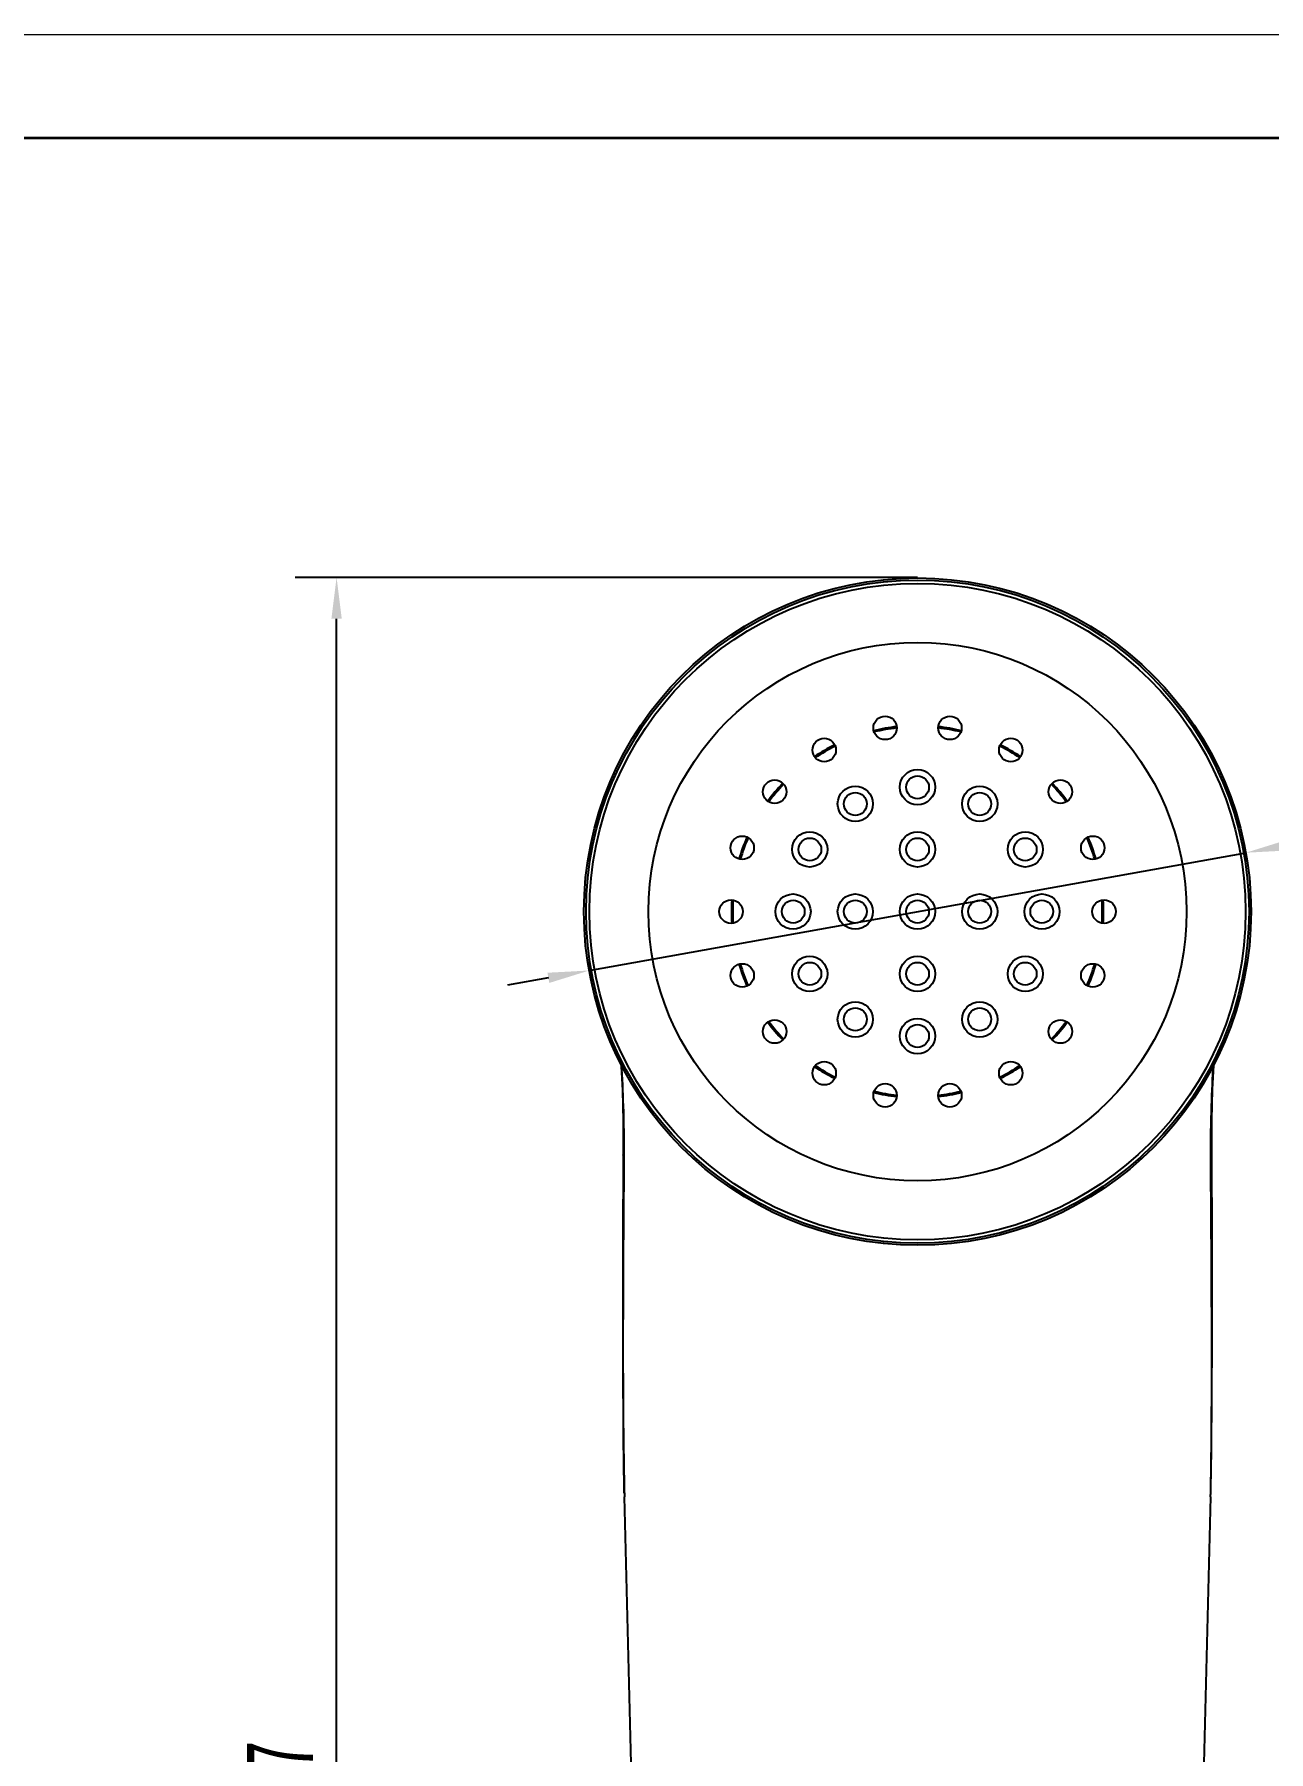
# Model space of a CAD drawing. Extents: x -7342 to 109, y -2713 to 214.
# Drawn here: x -5531.1 to -5471.6, y -2401.6 to -2318.7 of the extents above; entities that cross this region are included whole.
import ezdxf

# ---------------------------------------------------------------- set-up
doc = ezdxf.new("R2010")
doc.units = 0
doc.header["$LTSCALE"] = 7
doc.layers.get('0').update_dxf_attribs({"color": 2, "linetype": 'CONTINUOUS'})
doc.layers.get('Defpoints').update_dxf_attribs({"linetype": 'CONTINUOUS'})
doc.layers.add('\\M+5B3DF\\M+5B4E7\\M+5CFDF\\M+5B2E3', color=3, linetype='CONTINUOUS', lineweight=18)
doc.layers.add('EB0', color=7, linetype='CONTINUOUS', lineweight=35)
doc.styles.add('\\M+5B1EA\\M+5D7BC', font='', dxfattribs={"width": 0.667})
doc.styles.get('\\M+5B1EA\\M+5D7BC').set_extended_font_data('宋体')
doc.dimstyles.new('\\M+5B1EA\\M+5D7BC', dxfattribs={"dimtxt": 3.277832, "dimasz": 2, "dimexe": 2, "dimexo": 0, "dimgap": 1.110315, "dimtad": 1, "dimdsep": 46, "dimtxsty": '\\M+5B1EA\\M+5D7BC', "dimblk": '_CAXARROW', "dimcen": 0, "dimdle": 6, "dimaunit": 1, "dimazin": 2, "dimtfac": 0.707107, "dimtdec": 3, "dimtmove": 0, "dimatfit": 3, "dimfxl": 0, "dimfrac": 2, "dimtolj": 1, "dimarcsym": 0})

# ---------------------------------------------------------------- blocks, each defined once
blk = doc.blocks.new('_CAXARROW')
blk.add_hatch(color=0).paths.add_polyline_path([(0, 0), (-1, 0.125), (-1, -0.125)], flags=0)
blk = doc.blocks.new('*D34')
at = {"layer": '\\M+5B3DF\\M+5B4E7\\M+5CFDF\\M+5B2E3', "color": 0, "linetype": 'Continuous', "lineweight": -2}
for p, q in [((-5488.508, -2344.923), (-5518.547, -2344.923)), ((-5516.547, -2462.623), (-5516.547, -2346.923)), ((-5488.508, -2464.623), (-5518.547, -2464.623))]:
    blk.add_line(p, q, dxfattribs=at)
at = {"layer": 'Defpoints', "color": 0}
for p in [(-5516.547, -2344.923), (-5488.508, -2344.923), (-5488.508, -2464.623)]:
    blk.add_point(p, dxfattribs=at)
at = {"layer": '\\M+5B3DF\\M+5B4E7\\M+5CFDF\\M+5B2E3', "color": 0, "lineweight": -2, "xscale": 2, "yscale": 2, "zscale": 2}
for p, rotation in [((-5516.547, -2344.923), 90), ((-5516.547, -2464.623), 270)]:
    blk.add_blockref('_CAXARROW', p, dxfattribs=dict(at, rotation=rotation))
at = {"layer": '\\M+5B3DF\\M+5B4E7\\M+5CFDF\\M+5B2E3', "color": 0, "insert": (-5519.296, -2404.773), "char_height": 3.2778, "width": 15.80986, "attachment_point": 5, "rotation": 90, "style": '\\M+5B1EA\\M+5D7BC'}
blk.add_mtext('\\A1;119.7', dxfattribs=at)
blk = doc.blocks.new('*D35')
at = {"layer": '\\M+5B3DF\\M+5B4E7\\M+5CFDF\\M+5B2E3', "color": 0, "linetype": 'Continuous', "lineweight": -2}
for p, q in [((-5452.821, -2354.651), (-5470.693, -2357.857)), ((-5504.356, -2363.895), (-5472.661, -2358.21)), ((-5506.324, -2364.248), (-5508.293, -2364.602))]:
    blk.add_line(p, q, dxfattribs=at)
at = {"layer": 'Defpoints', "color": 0}
for p in [(-5472.661, -2358.21), (-5504.356, -2363.895)]:
    blk.add_point(p, dxfattribs=at)
at = {"layer": '\\M+5B3DF\\M+5B4E7\\M+5CFDF\\M+5B2E3', "color": 0, "lineweight": -2, "xscale": 2, "yscale": 2, "zscale": 2}
for p, rotation in [((-5472.661, -2358.21), 190.1699066010935), ((-5504.356, -2363.895), 10.16990660109351)]:
    blk.add_blockref('_CAXARROW', p, dxfattribs=dict(at, rotation=rotation))
at = {"layer": '\\M+5B3DF\\M+5B4E7\\M+5CFDF\\M+5B2E3', "color": 0, "insert": (-5458.652, -2352.904), "char_height": 3.27783, "width": 16.29842, "attachment_point": 5, "rotation": 10.16991, "style": '\\M+5B1EA\\M+5D7BC'}
blk.add_mtext('\\A1;%%C32.2', dxfattribs=at)

msp = doc.modelspace()

# ---------------------------------------------------------------- linework, layer by layer
at = {"color": 7, "linetype": 'Continuous'}
for p, q in [((-5501.0852, -2452.02203), (-5502.65509, -2389.29772)), ((-5474.36183, -2389.29772), (-5475.93172, -2452.02203)), ((-5474.36183, -2389.29772), (-5474.35983, -2389.21619))]:
    msp.add_line(p, q, dxfattribs=at)
for points in [[(-5502.82278, -2368.39057), (-5502.81021, -2368.53349), (-5502.75107, -2369.69), (-5502.71628, -2371.15795), (-5502.71101, -2372.7698)], [(-5474.30591, -2372.7698), (-5474.30015, -2371.11931), (-5474.26367, -2369.63174), (-5474.20281, -2368.47736), (-5474.1951, -2368.39212)], [(-5502.711, -2372.76984), (-5502.72653, -2377.05764), (-5502.72936, -2379.60683), (-5502.72785, -2381.38937), (-5502.72435, -2382.75881), (-5502.71972, -2383.86938), (-5502.71436, -2384.80215), (-5502.70847, -2385.60511), (-5502.70213, -2386.30896), (-5502.6954, -2386.93451), (-5502.68829, -2387.49653), (-5502.68077, -2388.00567), (-5502.67283, -2388.47), (-5502.66438, -2388.89577), (-5502.65506, -2389.29892)], [(-5474.36187, -2389.29903), (-5474.35572, -2389.04032), (-5474.34745, -2388.64694), (-5474.33967, -2388.22026), (-5474.33231, -2387.75551), (-5474.32533, -2387.2466), (-5474.3187, -2386.68542), (-5474.31242, -2386.06139), (-5474.30651, -2385.35998), (-5474.30103, -2384.56067), (-5474.29606, -2383.63327), (-5474.29183, -2382.53081), (-5474.28871, -2381.17408), (-5474.28758, -2379.41371), (-5474.29072, -2376.91064), (-5474.30592, -2372.76984)]]:
    msp.add_lwpolyline(points, dxfattribs=at)
for centre, radius in [((-5488.50846, -2361.05257), 16.1), ((-5488.50846, -2361.05257), 16), ((-5488.50846, -2361.05257), 15.83545), ((-5488.50846, -2361.05257), 12.98796), ((-5490.07166, -2352.18724), 0.56669), ((-5486.94526, -2352.18724), 0.56669), ((-5493.00951, -2353.25653), 0.56669), ((-5484.00741, -2353.25653), 0.56669), ((-5488.50845, -2355.04554), 0.851), ((-5495.40446, -2355.26614), 0.56669), ((-5491.51196, -2355.85033), 0.851), ((-5488.50846, -2355.05257), 0.55), ((-5485.50496, -2355.85033), 0.851), ((-5481.61246, -2355.26614), 0.56669), ((-5491.50846, -2355.85642), 0.55), ((-5485.50846, -2355.85642), 0.55), ((-5496.96766, -2357.97367), 0.56669), ((-5493.71071, -2358.04906), 0.851), ((-5493.70461, -2358.05257), 0.55), ((-5488.50845, -2358.04905), 0.851), ((-5488.50846, -2358.05257), 0.55), ((-5483.30624, -2358.04905), 0.851), ((-5483.31231, -2358.05257), 0.55), ((-5480.04926, -2357.97367), 0.56669), ((-5497.51055, -2361.05257), 0.56669), ((-5494.51547, -2361.05257), 0.851), ((-5494.50846, -2361.05257), 0.55), ((-5491.51195, -2361.05257), 0.851), ((-5491.50846, -2361.05257), 0.55), ((-5488.50846, -2361.05257), 0.851), ((-5488.50846, -2361.05257), 0.55), ((-5485.50497, -2361.05257), 0.851), ((-5485.50846, -2361.05257), 0.55), ((-5482.50144, -2361.05257), 0.851), ((-5482.50846, -2361.05257), 0.55), ((-5479.50636, -2361.05257), 0.56669), ((-5493.71068, -2364.05609), 0.851), ((-5488.50847, -2364.05609), 0.851), ((-5483.30621, -2364.05608), 0.851), ((-5496.96766, -2364.13147), 0.56669), ((-5493.70461, -2364.05257), 0.55), ((-5488.50846, -2364.05257), 0.55), ((-5483.31231, -2364.05257), 0.55), ((-5480.04926, -2364.13147), 0.56669), ((-5491.51196, -2366.25481), 0.851), ((-5491.50846, -2366.24872), 0.55), ((-5485.50496, -2366.25481), 0.851), ((-5485.50846, -2366.24872), 0.55), ((-5495.40446, -2366.839), 0.56669), ((-5488.50845, -2367.0596), 0.851), ((-5488.50846, -2367.05257), 0.55), ((-5481.61246, -2366.839), 0.56669), ((-5493.0095, -2368.84861), 0.56669), ((-5484.00742, -2368.84861), 0.56669), ((-5490.07166, -2369.9179), 0.56669), ((-5486.94526, -2369.9179), 0.56669)]:
    msp.add_circle(centre, radius, dxfattribs=at)
for centre, radius, start, end in [((-5488.50846, -2361.05257), 8.98285, 96.3967501, 103.5991276), ((-5488.50846, -2361.05257), 8.91796, 96.4685702, 103.5324859), ((-5488.50846, -2361.05257), 8.98285, 76.4008572, 83.6032433), ((-5488.50846, -2361.05257), 8.91796, 76.4674954, 83.5314122), ((-5488.50846, -2361.05257), 8.98285, 116.4282626, 123.5912311), ((-5488.50846, -2361.05257), 8.91796, 116.4582813, 123.5403938), ((-5488.50846, -2361.05257), 8.91796, 56.4582234, 63.5418571), ((-5488.50846, -2361.05257), 8.98285, 56.4087698, 63.5717885), ((-5488.50846, -2361.05257), 8.98285, 136.4049705, 143.5685484), ((-5488.50846, -2361.05257), 8.91796, 136.4673479, 143.5739395), ((-5488.50846, -2361.05257), 8.91796, 36.4260605, 43.5326335), ((-5488.50846, -2361.05257), 8.98285, 36.4314474, 43.5950433), ((-5488.50846, -2361.05257), 8.98285, 156.4250478, 163.6023386), ((-5488.50846, -2361.05257), 8.91796, 156.4243453, 163.5332162), ((-5488.50846, -2361.05257), 8.91796, 16.4667161, 23.5370826), ((-5488.50846, -2361.05257), 8.98285, 16.3965599, 23.5754753), ((-5488.50846, -2361.05257), 8.98285, 176.4286807, 183.5713097), ((-5488.50846, -2361.05257), 8.91796, 176.4571767, 183.542807), ((-5488.50846, -2361.05257), 8.91796, 356.4672569, 3.5327394), ((-5488.50846, -2361.05257), 8.98285, 356.433986, 3.5660109), ((-5488.50846, -2361.05257), 8.98285, 196.3965599, 203.5754753), ((-5488.50846, -2361.05257), 8.91796, 196.4667161, 203.5370826), ((-5488.50846, -2361.05257), 8.91796, 336.4243453, 343.5332162), ((-5488.50846, -2361.05257), 8.98285, 336.4250478, 343.6023386), ((-5488.50846, -2361.05257), 8.98285, 216.4314474, 223.5950433), ((-5488.50846, -2361.05257), 8.91796, 216.4260605, 223.5326335), ((-5488.50846, -2361.05257), 8.91796, 316.4673479, 323.5739395), ((-5488.50846, -2361.05257), 8.98285, 316.4049705, 323.5685484), ((-5488.50846, -2361.05257), 8.98285, 236.4087698, 243.5717885), ((-5488.50846, -2361.05257), 8.91796, 236.4582234, 243.5418571), ((-5488.50846, -2361.05257), 8.91796, 296.4582813, 303.5403938), ((-5488.50846, -2361.05257), 8.98285, 296.4282626, 303.5912311), ((-5488.50846, -2361.05257), 8.98285, 256.4008572, 263.6032433), ((-5488.50846, -2361.05257), 8.91796, 256.4674954, 263.5314122), ((-5488.50846, -2361.05257), 8.98285, 276.3967501, 283.5991276), ((-5488.50846, -2361.05257), 8.91796, 276.4685702, 283.5324859), ((-5415.59889, -2387.12161), 87.08339, 181.2975812, 181.4318959), ((-5569.8293, -2386.92576), 95.49693, 358.625669, 358.7991478)]:
    msp.add_arc(centre, radius, start, end, dxfattribs=at)
for points, knots in [([(-5502.65957, -2372.9107), (-5502.66344, -2372.08015), (-5502.68357, -2370.57302), (-5502.7493, -2369.06643), (-5502.80358, -2368.39191)], [0, 0, 0, 0, 3209.76831381, 5824.94821204, 5824.94821204, 5824.94821204, 5824.94821204]), ([(-5474.35735, -2372.9107), (-5474.35348, -2372.08015), (-5474.33335, -2370.57302), (-5474.26762, -2369.06643), (-5474.21334, -2368.39191)], [0, 0, 0, 0, 3305.46030318, 5998.60588073, 5998.60588073, 5998.60588073, 5998.60588073]), ([(-5502.65958, -2372.91069), (-5502.66784, -2372.89961), (-5502.69562, -2372.85758), (-5502.71119, -2372.80648), (-5502.711, -2372.76984)], [0, 0, 0, 0, 1599.40227141, 5838.66304299, 5838.66304299, 5838.66304299, 5838.66304299]), ([(-5502.65995, -2389.09363), (-5502.67448, -2388.45281), (-5502.69237, -2387.1505), (-5502.71033, -2384.49907), (-5502.71114, -2381.12186), (-5502.69342, -2377.02982), (-5502.67213, -2374.28693), (-5502.65957, -2372.91069)], [0, 0, 0, 0, 1491.84714912, 3031.20258898, 6171.13577054, 9351.96772122, 12555.17817465, 12555.17817465, 12555.17817465, 12555.17817465]), ([(-5474.35734, -2372.91069), (-5474.34908, -2372.89961), (-5474.3213, -2372.85758), (-5474.30573, -2372.80648), (-5474.30592, -2372.76984)], [0, 0, 0, 0, 1646.87168259, 6011.95130319, 6011.95130319, 6011.95130319, 6011.95130319]), ([(-5474.35334, -2388.92712), (-5474.33996, -2388.29089), (-5474.32315, -2386.99961), (-5474.30639, -2384.37347), (-5474.30605, -2381.03192), (-5474.32384, -2376.98437), (-5474.34493, -2374.27169), (-5474.35734, -2372.91069)], [0, 0, 0, 0, 1540.97375553, 3127.06375742, 6359.36814931, 9632.56056151, 12928.37809693, 12928.37809693, 12928.37809693, 12928.37809693])]:
    msp.add_open_spline(points, degree=3, knots=knots, dxfattribs=at)
at = {"layer": 'EB0', "linetype": 'Continuous', "lineweight": 18}
msp.add_line((-5671.6643, -2318.71937), (-5272.6643, -2318.71937), dxfattribs=at)
at = {"layer": 'EB0'}
msp.add_line((-5660.6643, -2323.71937), (-5277.6643, -2323.71937), dxfattribs=at)

# ---------------------------------------------------------------- dimensions: what is measured, and where the dimension line sits
at = {"layer": '\\M+5B3DF\\M+5B4E7\\M+5CFDF\\M+5B2E3', "color": 7}
dim = msp.add_linear_dim(base=(-5516.54679, -2344.92319), p1=(-5488.50846, -2464.62319), p2=(-5488.50846, -2344.92319), angle=90, dimstyle='\\M+5B1EA\\M+5D7BC', override={"dimsah": 1, "dimtfill": 1, "dimtzin": 8}, dxfattribs=at)
dim.commit()
dim.dimension.update_dxf_attribs({"geometry": '*D34', "text_midpoint": (-5519.29602, -2404.77319)})
dim = msp.add_diameter_dim_2p(p1=(-5504.3555, -2363.89531), p2=(-5472.66142, -2358.20983), dimstyle='\\M+5B1EA\\M+5D7BC', override={"dimpost": '%%C<>', "dimsah": 1, "dimtfill": 1, "dimtzin": 8}, dxfattribs=at)
dim.commit()
dim.dimension.update_dxf_attribs({"geometry": '*D35', "text_midpoint": (-5458.16702, -2355.60973), "dimtype": 163})

doc.saveas('drawing.dxf')
